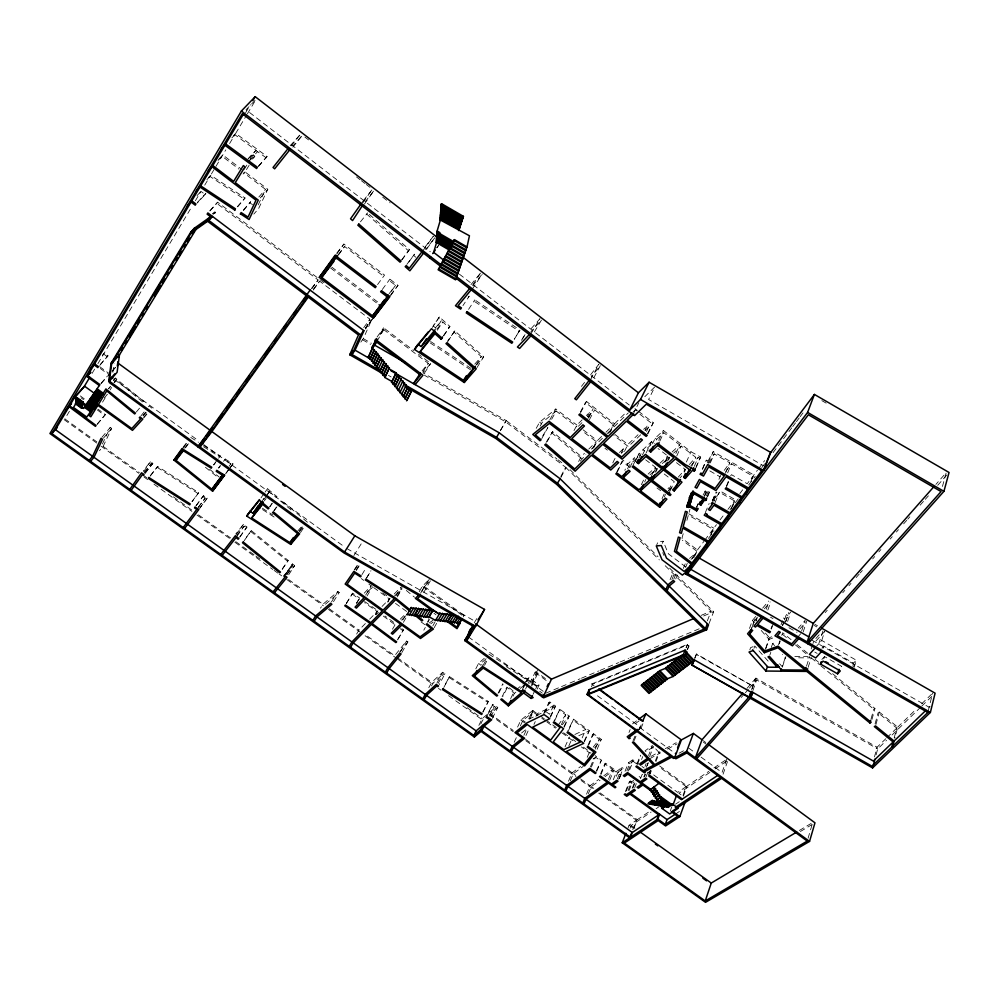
<?xml version="1.0" encoding="UTF-8"?>
<svg xmlns="http://www.w3.org/2000/svg" width="999" height="999" viewBox="0 0 999 999"><rect width="100%" height="100%" fill="white"/><g stroke="black" fill="none" stroke-linecap="round" stroke-linejoin="round"><path stroke-width="0.75" stroke-dasharray="5 3.75" d="M112.875 372.34L114.036 363.611M928.158 711.176L932.579 693.219M894.217 737.799L896.765 728.071L878.121 712.774L879.345 712.087L897.701 727.16L894.804 738.273M876.123 754.782L877.684 748.938L886.525 740.359M874.475 756.905L877.085 747.227L885.826 738.711M875.087 723.825L878.121 712.774M875.936 724.525L879.345 712.087M942.457 486.438L946.203 472.702L935.901 484.39M683.204 533.741L681.955 538.224L697.439 549.974L695.279 555.182M686.912 520.354L688.361 515.134L712.999 529.27L710.851 534.49M689.135 512.3L689.959 509.353M871.078 718.855L873.763 709.19L874.974 708.503L830.619 672.09M871.927 719.555L874.974 708.503M808.091 838.223L812.699 822.502M854.157 667.332L856.268 660.202L821.74 640.434L816.583 646.153M852.834 665.409L853.521 663.124L856.268 660.202M823.813 658.841L824.525 656.568L841.695 666.395L839.897 668.319M823.064 648.363L823.788 646.103L853.521 663.124M821.74 640.434L824.625 631.393L815.384 641.708L813.823 640.809L812.949 643.518M818.705 644.055L823.051 630.494M806.543 666.033L809.602 656.555M808.141 667.344L811.2 657.866L795.916 657.792M811.188 648.938L812.499 644.879M803.184 631.955L806.318 622.514M801.598 631.056L805.194 620.254L798.263 628.196M782.304 667.195L785.938 656.443M778.496 644.805L779.882 640.784M781.73 635.414L782.654 632.729L792.244 640.609M779.332 643.768L780.256 641.083M787.599 621.428L790.359 613.374M782.592 625.312L783.978 621.278M784.44 619.942L786.3 614.572L788.261 612.275M782.629 625.586L784.015 621.565M785.551 621.865L788.785 612.474M785.551 622.19L787.861 615.471L790.821 612.025M771.265 647.477L772.664 643.468L774.063 642.944L773.139 645.629M769.879 655.007L770.816 652.322M781.056 624.687L782.454 620.666M752.896 690.584L756.63 679.907L877.684 748.938M771.39 629.07L773.738 622.377M726.685 759.277L722.04 772.502L701.048 757.105M765.659 648.351L769.405 637.662L773.376 636.176M751.598 689.66L755.132 679.058M765.783 648.738L769.068 639.372L774.462 637.374M752.185 688.811L755.931 678.134L877.085 747.227M723.076 774.188L727.472 761.613M771.003 628.721L771.952 626.048M766.233 609.203L769.105 601.198M753.983 648.289L754.782 646.053L769.542 662.724M767.819 610.102L770.679 602.097M749.812 649.825L750.611 647.602L754.782 646.053M755.868 620.816L756.83 618.156M756.043 621.103L757.005 618.443M749.5 628.433L752.409 620.454L755.931 616.221L751.585 628.196M751.585 628.683L754.482 620.704L757.492 617.12M683.016 795.316L686.213 786.625L658.728 766.608M683.416 796.153L687.137 786.001L708.828 771.34M670.267 810.976L671.877 806.643M632.767 829.732L636.438 820.266L598.726 793.144M633.99 828.233L637.3 819.679L649.825 811.213M655.881 761.7L659.815 751.623M630.094 828.221L631.143 825.524L651.111 812.05M707.342 620.841L711.138 611.126L663.736 564.26M648.538 774.675L650.224 770.366M628.034 827.934L629.083 825.236L636.438 820.266M649.238 774.475L650.923 770.154M694.78 657.817L696.553 653.995L752.846 686.088L696.141 654.32M694.73 658.666L696.553 653.995M650.149 773.838L651.273 770.953M655.394 760.826L658.766 752.185L653.533 746.553L646.253 751.785L644.992 750.873L652.509 745.441L648.538 755.506M709.04 623.563L713.661 611.725L674.612 573.101L671.865 579.595M647.19 765.596L648.314 762.724M643.793 776.985L644.917 774.113M644.467 776.91L645.591 774.038M646.153 776.635L647.839 772.327M645.017 766.408L646.153 763.548M640.471 778.683L642.17 774.387L643.406 775.286M649.562 756.618L653.533 746.553M646.291 767.332L647.989 763.036M632.18 788.348L635.014 781.218M687.062 649.662L688.96 645.953L687.412 644.318L591.608 684.003L590.359 686.837M687.574 649.437L688.96 645.953M633.066 787.736L635.327 782.017M634.627 787.949L636.326 783.666M637.362 764.547L640.784 755.943M750.848 481.418L752.934 476.173L731.43 463.786L725.024 472.539M628.084 790.484L631.493 781.93L633.678 780.381M752.259 478.921L753.82 475L757.417 470.204M629.02 790.571L631.855 783.441L633.965 781.955M641.57 759.477L642.719 756.605M686.026 647.802L687.412 644.318M686.276 647.677L687.337 644.992L688.448 646.166M625.399 791.62L629.382 781.643L630.257 781.031L631.493 781.93M626.273 791.008L630.257 781.031M637.025 763.76L640.459 755.169M628.121 771.153L632.729 759.727L640.759 765.571M629.645 769.854L633.091 761.275L636.8 763.985M625.012 771.353L628.471 762.799L632.729 759.727M731.206 508.691L734.377 500.849L719.38 492.22L713.885 501.361M732.604 506.243L735.239 499.7L718.855 490.272M626.848 770.841L629.732 763.711L633.091 761.275M617.345 778.87L621.977 767.494L623.226 768.393L618.606 779.782M633.029 740.908L635.352 735.189M618.481 779.282L621.078 774.387L617.994 772.165L615.097 779.257M634.24 740.509L635.988 736.213M638.236 731.093L640.259 727.072L595.816 694.58M619.355 778.658L621.078 774.387M639.285 729.482L642.594 721.328M641.008 728.433L643.331 722.689M613.274 779.782L616.758 771.265L621.977 767.494M609.677 780.269L613.748 770.341L620.217 775.012M711.151 534.702L713.823 528.184L716.483 524.65M608.428 779.37L612.512 769.442L604.795 763.86L600.661 773.763M628.983 732.467L630.157 729.607M726.335 486.263L728.483 481.056M726.673 486.388L728.82 481.181M715.047 502.622L719.38 492.22M727.647 472.877L731.43 463.786M692.107 558.803L696.628 551.048L682.367 540.234M693.918 557.567L696.628 551.048M712.237 500.424L716.957 492.32M712.399 501.098L716.208 492.007M712.699 501.248L716.508 492.145M685.639 567.295L687.262 563.399M713.935 500.374L717.195 492.569M725.424 473.214L729.757 462.824L714.21 453.871L709.065 463.136L705.656 461.376L706.455 460.164L708.029 461.026L706.917 463.598M600.936 774.55L605.656 763.224L616.758 771.265M586.538 794.168L590.084 785.726L598.801 779.395M596.403 770.691L601.41 760.164L595.167 755.644M718.93 479.32L720.566 475.424M596.665 771.478L601.41 760.164M705.331 512.599L709.14 503.508M588.361 793.643L591.308 786.6L600.037 780.281M683.291 568.443L685.351 563.498M707.617 496.715L710.351 490.222M673.763 579.145L676.498 572.652M675.724 578.921L677.359 575.024M590.384 766.932L593.968 758.466M670.092 579.67L673.388 571.89L667.894 566.458M591.383 767.07L595.566 757.18L600.561 760.788M706.33 495.991L709.078 489.51M707.317 496.565L710.064 490.084M703.034 495.129L706.992 488.086M595.179 749.163L599.4 739.26L592.707 734.402L587.849 745.704M704.12 496.341L707.429 488.561M597.115 749.287L601.323 739.372L593.581 733.741L592.707 734.402M704.682 496.078L708.641 489.023M587.237 757.292L589.647 751.648L583.329 747.077M696.403 507.48L698.064 503.583M696.902 506.793L698.001 504.195M588.711 745.042L593.581 733.741M710.326 462.912L714.21 453.871M570.354 780.706L573.376 773.701L583.241 766.358M708.241 463.236L713.249 451.61L753.82 475M584.128 741.158L589.273 730.619L573.551 719.205L567.694 731.106M702.297 469.118L705.656 461.376M702.534 469.193L706.455 460.164M584.378 741.907L589.273 730.619M568.506 781.218L572.14 772.814L580.631 766.495M582.155 737.874L585.839 729.42L572.689 719.879M696.178 467.332L700.699 457.03L690.971 451.748L663.373 430.482L655.169 438.224L652.497 443.856M694.28 466.358L698.239 457.355L699.912 458.254L695.953 467.27M662.262 543.394L663.199 541.246L658.166 541.583L656.743 544.805M691.783 466.308L695.754 457.305L681.243 446.116L673.613 453.134M568.856 745.866L571.952 738.848L575.749 741.595M365.509 329.046L369.88 319.156L319.655 281.156L313.149 289.485M360.839 342.095L363.324 338.636L372.015 319.031M565.059 746.815L569.405 737M591.483 686.8L592.632 684.203L687.337 644.992M686.4 462.025L690.971 451.748M568.543 730.444L573.551 719.205M684.003 471.903L685.139 469.343L675.374 461.838M684.39 472.102L685.539 469.53M668.756 490.422L671.066 485.289L668.006 488.761M563.96 726.548L569.218 716.058L559.89 709.278L553.946 721.153M564.185 727.284L569.218 716.058M670.229 490.659L674.263 481.68L663.149 473.176M662.05 498.651L664.36 493.518M561.363 724.662L565.784 714.859L559.04 709.964M664.323 496.978L665.471 494.405M376.998 341.271L384.44 328.434L377.897 337.699M675.861 453.484L679.745 444.967L663.786 432.679L656.668 439.373L654.67 443.606M554.795 720.479L559.89 709.278M676.723 456.068L681.243 446.116M664.834 462.387L667.769 455.994L658.016 448.514M543.631 713.686L548.801 702.522L553.396 705.868L549.55 714.248L545.379 711.213M665.921 461.388L668.269 456.281M550.212 716.595L555.544 706.131L549.862 702.01L548.801 702.522M667.494 460.976L669.255 457.142L661.4 464.373M550.412 717.307L555.544 706.131M668.593 459.977L669.755 457.417M655.194 472.277L656.967 468.456L649.6 475.224M656.268 471.291L657.442 468.743M544.705 713.174L549.862 702.01M533.966 724.375L535.264 721.59M651.348 476.248L655.494 467.32L645.654 459.79M653.596 472.714L655.968 467.607M237.7 206.843L245.055 197.977L210.639 175.237L208.654 177.36M525.961 735.526L529.195 728.596M644.655 481.955L645.854 479.408M535.914 716.483L537.212 713.711L553.396 705.868M528.783 718.768L532.704 710.451L537.212 713.711M533.091 710.726L529.183 719.043L554.695 706.817M659.802 441.146L663.786 432.679M529.895 718.98L533.154 712.037L540.571 717.407M523.876 735.264L527.122 728.346M641.395 484.652L644.38 478.284M243.381 210.602L250.712 201.711L242.083 211.451M514.185 742.22L516.783 736.7M658.716 440.359L663.373 430.482M102.398 444.018L110.252 427.46L111.676 428.384L103.122 446.391L99.463 450.749M517.594 727.047L520.879 720.129L532.704 710.451M537.112 689.235L539.085 685.052L528.971 677.697L525.973 681.705M520.329 725.911L522.939 720.379L533.154 712.037M258.204 204.832L265.534 189.398L243.781 172.802M646.141 452.947L651.51 441.67L653.821 443.456M533.091 694.268L535.064 690.097M535.726 688.711L537.05 685.926L539.085 685.052M249.088 165.347L245.03 171.903L267.807 189.273L258.566 208.654L253.821 214.086M537.512 670.292L531.518 682.804L529.895 684.178M531.893 683.728L537.212 672.602L548.151 680.569M531.718 686.088L538.811 671.241M642.407 455.132L644.43 450.899L651.922 443.843M647.889 433.966L653.296 422.714L638.586 411.388M525.624 688.848L527.622 684.69M528.284 683.304L529.62 680.531L537.05 685.926M633.141 464.985L639.335 453.159L633.865 464.56M529.732 683.478L535.064 672.364L536.7 670.978M638.898 458.204L642.931 449.762L651.51 441.67M646.49 431.493L648.526 427.272L647.015 426.123L643.643 429.345M522.639 688.636L525.312 683.091M523.351 688.036L528.034 678.333M629.832 467.657L634.702 457.53L627.872 463.961L624.812 470.292M526.96 681.855L528.971 677.697M647.477 433.591L653.296 422.714M644.979 430.332L647.015 426.123M627.522 468.893L629.345 465.084L636.188 458.653M510.651 698.613L514.01 691.708L507.804 686.5L503.071 696.141M513.036 696.166L514.373 693.406L519.068 689.447M616.445 472.614L622.002 461.251L630.456 467.707M617.482 471.64L623.039 460.277L627.872 463.961M624.475 451.423L627.909 444.418L638.024 434.727M490.896 716.857L495.629 707.267L492.17 705.057L486.75 716.021M621.241 453.022L623.314 448.813L624.8 449.95L621.453 453.159M502.122 696.728L506.868 687.087L514.373 693.406M492.357 718.418L497.752 707.442L492.844 704.307L492.17 705.057M498.064 693.331L502.822 683.703M487.425 715.272L492.844 704.307M499.001 692.744L503.084 684.49M612.799 462.874L615.908 456.568M489.56 716.008L494.293 706.405M145.305 473.139L152.835 463.336L150.399 461.788L143.332 470.629M633.041 414.41L638.823 402.759M478.846 725.424L482.23 718.593L495.629 707.267M480.781 724.038L482.704 720.154L487.162 716.395M482.879 711.75L488.324 701.423L449.525 676.648L443.868 686.887M482.867 712.374L488.324 701.423M150.15 476.223L157.642 466.421L198.689 492.682L192.27 501.473M203.596 445.492L220.292 455.944L219.805 456.93L203.134 446.491M608.666 433.554L610.077 430.769L628.321 412.874M609.927 431.793L613.448 424.837L585.476 402.485L586.55 401.461L614.497 423.813L610.264 432.155M230.457 467.295L232.992 463.898L225.237 459.041L224.738 460.027L230.869 463.861L229.171 466.133M483.304 665.097L486.113 659.615M484.577 665.334L486.675 661.226M592.757 448.613L596.316 441.67L582.941 431.468M593.781 447.614L597.34 440.671L601.635 436.451M475.799 668.818L478.608 663.361L484.328 658.229M578.621 461.513L581.193 456.531L584.44 453.346M580.294 461.201L585.913 454.47M560.814 476.461L565.634 467.257L505.457 421.728L424.525 375.312M560.864 477.597L566.083 467.632M587.887 418.544L593.206 408.653M588.798 417.707L590.983 413.574L589.472 412.412L586.338 415.584M589.41 419.705L594.68 409.84M443.806 687.474L449.525 676.648M587.287 416.558L589.472 412.412M436.913 683.091L442.669 672.277L444.967 673.751L439.223 684.565M438.224 683.291L443.256 673.838L444.33 674.512L444.967 673.751M573.988 430.606L576.923 425.087L582.155 419.805M431.531 685.913L432.967 683.229L443.256 673.838M580.344 412.112L585.476 402.485M580.681 412.475L586.55 401.461M593.831 377.734L600.449 365.397L591.296 377.01M428.808 687.699L431.705 682.317L442.669 672.277M590.409 379.982L598.901 364.198L589.722 375.874M463.236 616.883L464.235 615.159M196.229 505.669L203.459 495.741L207.243 498.164L199.7 508.316M546.116 442.407L552.609 431.643L581.193 456.531M547.227 441.508L552.609 431.643M541.783 438.598L547.877 427.51L542.032 437.025M434.203 627.684L437.187 622.277M549.775 419.917L555.806 408.978L576.923 425.087M551.66 419.268L556.181 411.064L576.86 426.823M432.804 625.961L435.04 621.915M708.029 461.026L713.249 451.61M540.097 426.186L542.145 422.502L556.181 411.064M427.647 621.74L429.145 619.043M427.784 622.427L429.283 619.73M423.813 630.157L425.312 627.459M536.226 428.321L539.647 422.19L555.806 408.978M401.86 652.597L407.879 641.895L406.531 641.021L394.655 655.719L365.172 634.54M400.499 651.723L406.531 641.021M397.377 639.897L403.471 629.845L401.248 628.184M398.151 639.198L403.471 629.845M403.396 622.34L406.456 616.995M420.591 593.231L424.425 586.513L430.769 580.144L423.863 592.257M429.283 579.308L420.379 593.406M402.834 620.054L405.906 614.71M419.23 591.695L422.315 586.326L428.284 580.307M392.457 629.22L395.666 623.751L385.027 616.033M258.541 166.396L267.058 156.506L235.677 133.404L233.666 135.514M500.224 430.719L505.457 421.728M500.611 430.357L506.256 420.629L422.889 372.802L430.731 363.461L418.556 354.245M397.44 595.616L402.122 587.612M397.315 596.915L401.985 588.911M395.966 595.941L401.436 586.613M387.812 601.61L389.385 598.95L372.577 586.775L365.572 594.13M387.774 602.185L390.122 598.189M375.587 614.123L377.147 611.475L364.585 602.722M375.524 614.697L377.884 610.726M245.617 112.7L250.412 104.683M356.618 634.04L358.966 630.094L365.384 623.526M69.431 411.263L64.86 418.918L96.828 441.87M92.058 373.451L95.105 368.369M97.914 363.661L192.195 206.069M195.392 200.724L200.986 191.371L205.132 194.505L197.215 203.047M204.708 185.152L209.94 176.411L244.443 199.288M211.401 173.976L215.197 167.632M215.959 166.358L225.811 149.875M229.595 143.556L234.89 134.715L256.019 150.262L248.027 159.041M235.677 133.404L246.653 115.06M247.427 113.749L255.269 100.637M534.378 331.93L541.57 319.905L530.756 332.018M530.781 334.078L539.997 318.693L529.145 330.881M99.738 365.422L107.992 355.819L104.246 353.084L102.323 355.244M205.132 194.505L205.869 193.294L196.965 202.897M366.983 596.028L372.577 586.775M521.453 340.334L525.536 333.766L521.503 340.447M365.659 595.067L371.241 585.814L368.743 584.003M356.443 603.296L359.802 597.864L356.606 603.121M366.121 578.621L370.966 570.704M366.745 577.747L370.779 571.141M519.13 331.281L514.26 339.273L519.98 330.057L519.13 331.281L473.976 301.136L474.8 299.887L518.693 329.195M210.065 210.926L217.645 202.21L325.087 283.516M361.938 574.687L366.183 567.644M346.391 603.171L352.709 593.194L359.64 598.026M346.253 603.708L352.709 593.194M113.736 380.706L115.36 378.072L144.593 402.16L143.856 402.972L116.196 380.07L114.311 382.242M244.218 169.355L247.465 164.098M248.276 162.787L253.147 154.907L254.782 156.156L252.347 160.09M102.547 402.135L107.255 394.518L104.433 397.777M110.115 389.897L111.638 387.45M114.673 382.53L116.196 380.07M266.296 157.83L255.856 150.512M356.318 570.516L360.402 563.936M333.504 601.648L339.198 592.494L337.949 591.495L322.964 604.245L320.517 608.154M354.695 570.042L358.778 563.461M476.998 367.57L483.703 356.818L454.82 330.844L447.54 341.246M331.431 601.96L337.949 591.495M474.2 622.802L477.222 617.969M476.111 364.985L481.331 356.618L453.733 331.818M353.871 555.544L362.674 541.495M699.912 458.254L700.699 457.03M468.381 297.402L469.193 296.141L462.937 305.619M468.568 309.378L474.8 299.887M447.852 341.458L454.82 330.844M288.699 574.712L294.655 565.671L292.495 563.936L284.89 574.937M422.889 371.64L428.334 363.386L382.754 328.896L383.604 327.809L413.673 350.562M424.525 372.914L430.731 363.461M285.677 574.25L292.495 563.936M443.406 335.676L449.937 326.461L439.385 316.958L433.204 325.886L436.113 328.496L441.346 320.691L438.461 318.082M443.718 335.876L449.937 326.461M286.75 574.462L292.719 565.434L291.708 564.622M472.315 289.073L482.255 274.076M282.28 568.881L288.212 560.464L251.273 530.594L244.268 540.209M282.205 569.48L288.212 560.464M472.889 284.565L480.669 272.852M437.3 330.207L442.794 321.99L448.863 327.435M299.363 531.006L302.834 525.836M300.499 532.554L303.958 527.372M432.28 327.51L439.385 316.958M143.581 471.728L150.399 461.788M97.303 424.175L105.332 414.61L98.139 409.24M144.843 472.864L151.236 463.561L152.36 464.285M354.245 569.692L358.616 563.336M356.131 569.88L359.503 564.984M273.439 511.338L276.111 507.492M274.263 510.601L276.935 506.755M269.73 506.618L272.153 503.171M269.755 507.03L272.178 503.583M183.591 447.627L187.175 442.532M244.143 540.771L251.273 530.594M185.514 447.864L188.986 442.957M239.897 536.688L246.928 527.072L243.481 524.288L235.752 533.99M239.76 537.237L246.928 527.072M361.838 202.809L363.586 200.349M362.874 202.747L372.44 189.236L360.277 204.508M377.048 337.063L383.604 327.809M383.241 329.258L378.683 335.689L379.308 336.151M236.938 536.288L244.118 526.136L246.166 527.797M266.333 496.116L264.011 499.388L261.388 497.202M267.108 495.017L269.418 491.745L266.82 489.56L267.507 488.698L277.01 496.678L276.174 497.415L270.717 492.832M364.448 204.058L374.063 190.497L365.234 201.623M436.913 247.777L438.549 245.479M260.989 497.877L264.248 493.281M265.06 492.132L267.507 488.698M236.288 534.44L243.481 524.288M436.775 247.852L438.411 245.554M311.775 288.836L318.107 279.982L216.908 203.421M336.863 253.871L343.881 244.068L384.54 275.1L376.935 285.414M313.324 290.01L319.655 281.156M338.436 255.082L344.605 246.466L383.666 276.261L384.54 275.1M426.723 249.001L434.952 237.537L425.611 249.638M390.547 295.729L398.002 285.377L389.872 279.171L388.986 280.332L395.554 285.339L389.747 293.381M422.789 250.949L433.341 236.288L424.063 248.351M363.736 327.672L369.88 319.156M365.372 328.246L371.191 320.179M406.855 264.398L414.548 254.146L407.08 264.448M401.698 259.877L409.428 249.638L367.632 212.874L366.608 213.998L408.379 250.724M401.91 259.927L409.428 249.638M382.292 289.498L389.872 279.171M724.238 470.379L729.757 462.824M730.644 475.849L731.505 474.675L747.24 483.741L752.934 476.173M226.236 472.964L229.62 468.431M198.489 507.117L205.207 498.101L202.959 496.665M558.054 725.237L565.784 714.859M195.879 505.881L203.459 495.741M198.202 507.455L205.207 498.101M229.108 466.208L230.869 463.861M562.35 724.799L568.369 716.733M218.444 468.081L220.142 465.821M223.539 461.301L225.237 459.041M218.793 467.932L220.492 465.671M199.775 508.129L207.243 498.164M225.599 473.726L229.295 468.806M230.22 467.582L232.992 463.898M191.92 501.685L198.689 492.682M697.439 549.974L703.845 541.446M704.757 540.234L712.999 529.27M720.017 519.942L724.45 514.06M727.971 509.365L734.377 500.849M739.872 493.531L742.657 489.835M758.316 469.006L764.622 460.626M708.428 538.411L714.035 530.956M729.957 509.827L738.386 498.651M748.688 484.977L755.244 476.286M761.8 467.582L764.61 463.861M773.039 452.672L788.024 432.792M788.96 431.556L791.77 427.822M792.707 426.585L795.516 422.852M796.453 421.615L799.262 417.882M800.199 416.645L803.009 412.912M213.474 464.972L217.732 459.328M218.594 458.204L220.292 455.944M213.823 464.835L215.534 462.574M389.123 293.681L395.554 285.339M390.684 294.855L398.002 285.377M311.588 288.311L318.107 279.982M338.449 254.32L344.605 246.466M182.867 447.49L187.25 441.908M360.464 221.828L367.632 212.874M336.825 253.047L343.881 244.068M184.578 448.201L188.087 443.731M581.443 386.376L586.038 380.544M593.194 747.14L599.4 739.26M594.705 747.764L601.323 739.372M150.612 475.287L157.642 466.421M291.233 145.904L300.786 133.891L288.536 147.602M292.857 147.228L302.46 135.177L292.894 145.904M144.892 473.301L152.835 463.336M262.05 500.986L263.898 498.676M267.582 494.055L269.418 491.745M144.168 472.402L151.236 463.561M236.85 535.252L244.118 526.136M264.335 500.824L266.159 498.538M399.612 652.097L407.879 641.895M435.414 327.909L441.346 320.691M471.016 284.603L479.707 274.026M436.925 329.121L442.794 321.99M472.639 285.764L481.293 275.249M143.381 415.572L146.116 412.275M143.656 418.082L147.303 413.673M140.959 415.846L144.78 411.163M762.699 608.116L768.593 601.036M764.422 608.816L770.192 601.91M136.339 412.025L140.185 407.367M422.127 370.791L428.334 363.386M103.409 438.199L111.676 428.384M101.96 437.262L110.252 427.46M297.739 531.043L302.547 525.374M299.463 531.605L303.446 526.91M96.965 424.388L105.332 414.61M283.591 575.961L292.719 565.434M108.304 388.886L110.19 386.713M113.961 382.367L116.783 379.108M108.654 388.748L110.539 386.576M286.85 574.662L294.655 565.671M113.474 380.244L115.36 378.072M474.775 364.136L481.331 356.618M476.698 364.835L483.703 356.818M746.952 688.386L755.931 678.134M799.912 628.983L806.767 621.153M100.887 383.504L107.53 375.924M101.261 383.379L106.955 376.885M112.013 371.178L115.809 366.845M112.375 371.066L116.171 366.733M741.258 697.452L744.33 693.943M745.354 692.769L748.426 689.26M749.45 688.099L756.63 679.907M258.853 196.978L265.534 189.398M260.177 197.939L267.807 189.273M678.333 477.06L685.139 469.343M689.372 464.535L695.754 457.305M798.713 636.013L800.699 633.753M668.543 490.946L672.627 486.326M679.894 478.096L681.842 475.899M690.958 465.584L698.239 457.355M825.174 612.612L827.234 610.264M842.719 592.757L844.792 590.421M848.913 585.751L850.986 583.416M856.143 577.572L859.24 574.063M860.276 572.902L862.337 570.566M872.664 558.891L874.724 556.555M878.858 551.885L880.918 549.55M890.209 539.035L892.269 536.7M896.403 532.03L898.463 529.695M903.633 523.851L906.73 520.354M907.754 519.18L909.827 516.845M920.141 505.169L924.275 500.499M925.311 499.325L928.408 495.829M937.699 485.314L946.99 474.812M100.325 364.448L107.992 355.819M237.35 206.618L245.055 197.977M815.871 638.523L821.003 632.779M213.174 213.886L214.91 211.975L215.572 212.475L213.848 214.385M258.341 166.146L267.058 156.506M821.89 648.189L823.788 646.103M243.082 174.051L245.03 171.903M209.815 210.789L217.645 202.21M148.426 406.768L149.176 405.944L151.86 408.179M251.848 159.365L254.782 156.156M142.869 415.409L145.829 412.175M821.865 659.49L824.525 656.568M248.177 158.791L256.019 150.262M250.212 158.104L253.147 154.907M249.675 160.302L257.667 151.486M143.631 417.145L146.716 413.773M197.015 195.642L200.986 191.371M206.955 179.608L209.94 176.411M218.793 159.166L222.789 154.932L242.195 169.743M218.032 160.452L222.028 156.206L238.948 169.118M852.159 667.694L854.919 664.772M231.893 137.874L234.89 134.715M364.248 593.181L371.241 585.814M255.057 100.375L246.029 109.79L430.307 251.76M369.667 619.143L377.147 611.475M382.055 606.443L389.385 598.95M394.243 593.98L400.412 587.662M376.311 614.61L378.459 612.424M394.53 595.991L401.735 588.636M578.409 426.236L583.653 420.954M587.837 416.733L590.983 413.574M400.237 619.193L405.382 614.085M401.548 620.142L405.669 616.058M588.761 449.1L596.316 441.67M605.931 432.23L613.448 424.837M614.497 423.813L626.423 412.088M591.321 449.163L596.728 443.868M598.826 441.808L602.909 437.799M606.992 433.791L609.04 431.78M644.792 396.728L654.782 386.938L648.601 399.5L763.523 465.771M633.191 411.85L635.364 409.727L636.9 410.914M886.925 737.649L896.765 728.071M897.701 727.16L916.233 709.128M921.677 703.833L931.48 694.28M892.045 735.002L920.753 707.117M921.852 706.043L932.891 695.316M930.094 706.305L929.12 707.242L810.851 639.56M619.442 452.535L623.314 448.813M640.684 434.777L628.359 446.553L613.873 435.477M645.167 430.494L648.526 427.272M648.126 474.1L655.494 467.32M659.927 463.236L667.769 455.994M672.115 451.985L679.745 444.967M486.151 658.716L480.606 663.648L482.929 665.596M325.424 604.208L339.198 592.494M516.258 689.809L521.878 685.052M523.001 684.103L527.497 680.294L503.896 665.059M497.752 707.442L490.159 713.848L513.236 730.444M520.242 688.448L523.763 685.476M531.218 685.114L532.829 683.766M689.535 558.404L693.731 554.895M691.033 559.403L693.181 557.617M521.565 733.029L528.259 727.634M590.921 752.572L590.072 753.209L581.406 746.94M632.504 723.888L637.374 720.242M639.185 720.791L634.49 724.3L635.489 725.374L634.278 725.786M593.094 759.015L595.566 757.18M429.308 622.939L433.042 620.192M430.769 623.788L433.116 622.065M604.795 763.86L605.656 763.224M603.783 775.773L612.512 769.442M605.019 776.66L613.748 770.341M617.994 772.165L623.226 768.393M212.412 213.736L214.91 211.975M213.074 214.248L215.572 212.475M686.213 786.625L677.684 792.394L649.088 771.615M713.923 767.894L725.411 760.139M656.093 808.691L658.591 807.005M709.889 772.402L678.92 793.293L681.405 795.092M715.059 768.918L726.673 761.088M675.574 804.17L679.27 801.697M676.96 813.074L679.432 811.438M799.35 830.469L811.363 823.301M800.386 831.505L812.324 824.387M650.998 756.393L658.766 752.185M665.284 748.651L676.211 742.719M649.675 758.728L660.651 752.784M667.519 749.063L677.122 743.868M679.095 753.184L685.951 749.525M574.875 734.465L585.839 729.42M578.808 735.701L588.411 731.28M701.161 615.384L711.138 611.126M703.683 615.971L713.661 611.725M545.791 693.181L560.064 687.187M561.488 686.588L568.631 683.591M570.054 682.991L580.057 678.796M581.48 678.196L598.613 671.003M600.037 670.404L618.593 662.624M620.029 662.025L628.583 658.428M630.019 657.829L699.962 628.471M637.687 729.457L638.885 729.045M794.817 656.48L808.129 656.555M346.74 548.501L475.986 621.815M388.449 375.387L391.146 376.935M814.847 624.288L817.557 625.836M814.285 625.461L816.795 626.897M786.3 614.572L787.861 615.471M783.378 617.981L784.939 618.881M770.504 617.195L773.039 618.631M788.96 627.747L796.977 632.342M814.809 652.072L817.157 653.408M704.695 491.246L706.33 492.182M713.873 496.515L715.509 497.465M688.736 513.773L713.823 528.184M363.324 338.636L371.403 343.269M362.487 339.722L370.579 344.355M709.827 470.904L720.079 476.81M821.865 400.636L827.209 403.733M190.759 437.437L198.464 442.27M448.876 677.422L487.649 702.172M157.168 467.357L198.189 493.606M488.911 654.133L527.31 678.933M262.4 508.216L272.877 514.985M262.562 509.59L274.101 517.045M250.087 203.022L252.51 204.633M430.631 341.508L471.029 368.444M430.182 342.894L470.392 369.692M364.598 601.485L376.673 609.889M352.023 593.98L359.565 599.225M525.624 739.36L572.14 772.814M573.376 773.701L575.761 775.424M580.531 778.858L590.084 785.726M591.308 786.6L593.793 788.386M600.012 792.856L637.3 819.679M489.385 714.51L513.261 731.68M525.836 740.721L576.111 776.872M581.131 780.494L593.706 789.535M103.122 446.391L139.385 472.427M143.244 475.199L147.003 477.897M173.364 496.815L192.183 510.339M198.501 514.872L230.644 537.962M235.727 541.608L254.62 555.169M255.881 556.068L259.665 558.791M288.586 579.557L322.964 604.245M329.233 608.741L358.966 630.094M397.165 657.517L432.967 683.229M467.07 707.717L482.23 718.593M631.143 825.524L634.902 828.221M64.211 419.717L99.613 445.129M100.874 446.041L138.811 473.264M143.868 476.898L147.652 479.62M153.983 484.165L191.908 511.388M196.965 515.022L229.845 538.623M234.902 542.245L272.827 569.48M274.088 570.392L277.884 573.114M279.146 574.013L281.681 575.836M286.738 579.47L323.401 605.781M328.459 609.415L360.065 632.105M365.122 635.739L396.728 658.428M398.002 659.34L433.404 684.752M438.461 688.386L440.984 690.197M448.576 695.641L482.704 720.154M629.083 825.236L632.842 827.921M522.939 720.379L525.462 722.202M520.879 720.129L524.65 722.851M639.148 776.523L640.396 777.422M382.742 592.844L387.662 596.403M361.251 578.571L363.748 580.382M395.479 603.371L407.43 612.037M421.079 621.915L424.775 624.6M540.871 716.358L544.443 718.943M545.629 719.804L556.343 727.547M563.573 732.779L568.231 736.151M541.808 718.306L545.529 720.991M546.765 721.877L555.419 728.146M561.613 732.617L573.975 741.57M629.382 781.643L631.855 783.441M99.638 366.645L109.428 373.763M100.287 368.494L107.63 373.826M113.961 379.32L198.651 440.871M203.646 444.505L344.23 546.678M468.369 636.9L544.443 692.207M539.797 691.345L542.257 693.131M641.907 766.408L644.205 768.069M647.964 772.077L650.474 773.9M628.471 762.799L629.732 763.711M424.425 586.513L464.41 615.659L463.611 616.42L422.315 586.326M103.659 354.058L107.405 356.793M535.064 672.364L548.326 682.03M659.64 765.971L687.137 786.001M591.608 684.003L594.105 685.826M639.71 727.484L674.125 752.647M703.396 742.157L705.843 743.955M688.686 748.051L694.867 752.584M703.321 740.721L705.831 742.557M383.304 616.046L395.429 625.112M400.274 628.733L402.697 630.556M80.32 395.916L86.189 400.299M81.081 397.814L83.566 399.675M97.265 409.902L104.733 415.484M685.926 567.057L668.368 553.796L663.199 541.246M506.256 420.629L556.855 458.916M558.091 459.852L561.8 462.662M331.73 267.095L379.632 303.471M330.594 268.019L379.058 304.807M583.141 429.845L597.34 440.671M604.994 448.289L607.392 450.112M657.017 487.962L660.651 490.721M642.931 449.762L644.43 450.899M614.835 434.403L627.909 444.418M638.286 454.158L640.734 456.031M655.169 438.224L656.668 439.373M634.914 408.554L637.362 410.452M459.39 274.163L629.258 405.02M639.959 414.323L652.21 423.763M304.907 137.075L308.591 139.922M356.468 176.91L360.152 179.758M361.388 180.707L365.072 183.541M366.296 184.49L369.98 187.337M382.704 197.178L390.122 202.897M209.615 469.293L219.131 476.985M205.432 467.295L217.395 476.973M250.512 531.306L287.425 561.151M797.04 644.542L807.829 653.396M815.022 659.303L818.631 662.25M782.554 634.377L787.262 638.236M795.491 644.979L808.428 655.594M811.2 657.866L819.617 664.772M820.816 665.771L873.763 709.19M406.306 590.471L414.548 597.24M433.928 613.149L435.976 614.835M478.608 663.361L480.919 665.297M307.43 522.202L281.393 500.349L280.569 501.086L292.407 511.026M539.647 422.19L541.683 423.963M551.498 432.542L581.58 458.703M413.499 255.232L415.821 257.267M570.029 469.655L657.991 556.668M565.634 467.257L659.328 559.902M779.62 663.761L782.205 666.683L785.226 657.729L782.329 654.432M752.409 620.454L754.37 622.677M761.226 630.469L769.068 639.372M772.664 643.468L774.6 645.654M765.434 633.129L769.405 637.662M662.749 552.672L663.898 555.444M372.29 319.243L365.646 328.446L372.29 319.243"/><path stroke-width="1.5" d="M204.058 438.848L198.539 445.954L108.754 380.744L111.064 363.286L190.697 232.23L194.355 228.222L210.577 216.758L206.93 220.767L190.697 232.23M112.712 378.421L112.288 376.698M117.295 366.071L117.882 361.7M118.481 357.342L118.881 354.433M109.353 381.193L117.095 372.315L119.493 354.807L196.878 227.947M467.033 246.915L454.445 239.635L438.124 269.78L455.581 279.845L467.033 246.915L469.443 235.776L440.097 219.867L440.721 217.745L440.172 218.494L458.941 229.345L459.478 228.584M750.224 698.226L872.577 767.919L930.381 712.437L935.101 693.169L821.603 628.159M891.77 747.152L893.131 741.97L874.325 726.598L875.549 725.911L894.08 741.058L892.719 746.241M872.577 767.919L874.937 759.165M807.891 643.856L943.93 491.346L949.05 472.477L814.41 394.43L770.753 452.472L763.686 470.467L640.534 399.463L629.795 410.002L456.168 276.348M690.734 502.235L688.498 507.405L686.688 506.793L691.37 492.769M688.498 507.405L691.021 501.161M688.798 506.331L696.665 510.851L697.989 509.028L696.34 508.091L695.841 508.766L689.173 504.945L693.706 492.207M686.688 506.793L693.106 490.921M753.184 650.511L749.013 652.047L765.908 671.041L806.83 671.415L869.929 723.001L870.691 720.242M625.923 833.328L622.24 842.769L705.544 902.334L809.552 841.408L814.972 822.814L708.341 744.405M440.934 205.881L441.57 203.696L463.436 216.358L462.5 218.369L440.934 205.881L441.483 205.132L440.846 207.305L462.1 219.605L462.637 218.843L461.301 222.065L440.671 210.127L441.308 207.967L440.759 208.716L461.7 220.841L462.237 220.08M440.759 208.716L441.396 206.543L440.846 207.305M440.509 212.937L441.146 210.777L440.596 211.538L460.901 223.289L461.438 222.527L460.514 224.513L440.509 212.937L441.058 212.188L440.422 214.335L460.114 225.724L460.651 224.962M455.094 223.189L460.264 226.174L459.727 226.935L440.347 215.722L440.971 213.574L440.422 214.335M456.056 225.175L459.865 227.385L459.328 228.147L440.259 217.108L440.896 214.972L440.347 215.722M440.172 218.494L440.809 216.358L440.259 217.108M454.445 239.635L453.534 241.571L436.863 231.93L440.646 219.118L440.097 219.867M453.159 242.732L436.775 233.267L437.4 231.169L439.96 232.655M452.784 243.893L436.7 234.603L437.325 232.517L441.096 234.69M452.41 245.055L436.625 235.939L437.25 233.853L436.7 234.603M452.048 246.216L436.551 237.263L437.175 235.177L436.625 235.939M451.673 247.365L436.476 238.586L437.1 236.513L436.551 237.263M451.311 248.514L436.401 239.897L437.025 237.824L436.476 238.586M449.612 248.888L436.338 241.209L436.95 239.148L436.401 239.897M449.275 250.037L436.263 242.52L436.875 240.459L436.338 241.209M821.153 661.75L820.441 664.023L837.612 673.838L838.998 669.28M777.996 665.022L777.234 667.27L768.006 656.855L769.417 656.343L781.405 669.892L805.231 670.092L806.106 667.382M806.83 671.415L807.704 668.706M809.602 640.334L808.778 642.856L930.381 712.437M686.7 571.528L682.379 575.099L662.025 559.752L656.268 545.879L661.313 545.541L666.508 558.116L684.115 571.403L688.311 567.919L686.301 572.777L807.192 641.945L813.273 623.388L933.84 486.725M685.351 801.448L679.832 816.595L665.609 825.948L658.154 820.566L624.313 843.069L705.244 900.961L711.263 883.054L796.69 832.067M780.694 671.166L781.443 668.93M765.908 671.041L767.457 666.57M750.661 696.99L752.771 692.344L751.036 697.314L696.69 758.753M925.836 710.414L873.351 761.051L751.26 691.483L749.025 697.002L691.957 665.047L748.701 697.364M869.929 723.001L871.153 722.314L778.034 646.153L764.71 651.023L749.65 634.003L752.672 630.419L751.098 629.532L747.564 633.753L764.385 652.747L765.321 650.074M742.869 693.056L702.01 739.76L695.366 757.791L749.512 696.453L751.26 691.483M749.65 634.003L751.111 630.019M654.22 804.944L662.225 798.9L658.029 802.359L652.322 800.436L648.164 803.958L648.513 803.034L650.199 804.245L650.536 803.383L652.21 804.595L652.547 803.733L654.22 804.944L654.545 804.083L656.231 805.294L656.555 804.432L658.229 805.644L658.553 804.782L660.227 805.993L660.551 805.132L662.225 806.343L662.549 805.481L668.206 807.379L672.352 803.958L678.271 808.241L669.68 813.948L662.137 808.491L664.997 805.931M440.459 266.209L242.27 113.699L51.873 433.653L473.851 735.464L480.544 729.857L630.481 837.274L657.804 819.08L665.259 824.45L667.057 819.617L675.724 813.898M672.851 805.394L676.61 795.279M664.223 806.692L668.368 803.258L670.042 804.47L670.354 803.608L666.533 806.181M668.206 807.379L668.518 806.53M664.597 803.87L664.909 803.021L661.113 805.581L660.801 806.43L662.462 807.629M662.225 806.343L666.37 802.909L668.044 804.12M589.098 689.672L589.647 690.059L587.537 694.804L683.091 655.694L684.715 656.655L686.65 651.773L685.102 650.137L589.098 689.672L587 694.417L673.501 758.416L686.65 751.398L693.381 733.416L702.01 739.76M658.229 805.644L662.374 802.209L664.048 803.421L664.372 802.559L660.551 805.132M661.9 799.749L666.046 803.77M656.905 819.679L658.728 814.847L629.919 794.055L626.76 796.265L624.263 794.467L625.137 793.855L626.385 794.754L634.065 789.385L635.314 790.296L630.806 793.443L667.057 819.617M657.804 819.08L659.615 814.247L632.33 832.504L630.481 837.274M674.575 757.841L681.38 739.922L693.381 733.416M763.686 470.467L807.604 412.412L814.41 394.43M656.231 805.294L660.364 801.847L662.05 803.071M657.879 793.568L659.54 794.779L655.769 797.352L654.108 796.153L658.204 792.719L656.543 791.52L652.772 794.105L654.432 795.304L658.204 792.719M656.78 800.261L660.888 796.84L656.78 800.261L660.039 802.709M659.54 794.779L655.444 798.213L657.105 799.412M677.559 747.751L680.319 740.496M654.108 796.153L654.432 795.304M656.543 791.52L656.867 790.671L655.207 789.46L651.435 792.057L653.096 793.256L656.867 790.671M655.444 798.213L655.769 797.352M651.435 792.057L655.531 788.611L653.858 787.399L650.099 789.997L651.76 791.208M653.858 787.399L654.183 786.563M652.772 794.105L653.096 793.256M655.207 789.46L655.531 788.611M622.24 842.769L629.62 837.849L631.193 833.79M650.099 789.997L658.878 783.316M689.772 663.249L682.042 655.094L665.371 668.368L659.777 670.641L641.196 685.414L648.963 693.431L667.507 678.721L673.126 676.473L693.531 661.013L685.801 652.846L686.65 651.773M707.342 623.701L705.419 628.608L543.419 696.403L466.633 640.646L471.428 631.568M691.957 665.047L694.28 659.839L750.773 692.032M692.369 664.722L694.28 659.839M473.726 625.436L464.697 640.571L543.606 697.864L706.618 629.782L708.528 624.875L560.214 478.846L499.188 432.792L390.846 370.691M763.91 468.993L770.029 453.446M684.203 656.867L685.264 654.183M745.766 494.155L747.714 489.273L726.023 476.773L715.921 490.534L700.411 481.605L696.778 488.136L695.042 487.275L699.362 479.483L715.109 488.399L724.337 475.811L708.666 466.783L703.496 476.061L700.062 474.288L700.861 473.064L702.459 473.926L707.679 464.523L748.601 488.086L746.665 492.969M587 694.417L683.166 655.007L685.102 650.137M739.173 502.872L741.121 497.989L725.262 488.861L726.136 487.687L742.007 496.828L740.047 501.71M727.122 518.793L729.095 513.923L713.973 505.219L710.089 510.464L708.428 509.515L712.312 504.27L711.313 503.696L712.162 502.547L729.957 512.774L727.984 517.657M718.918 529.645L720.903 524.775L704.233 515.197L705.581 513.386L707.23 514.335L706.718 515.009L721.753 523.638L719.767 528.521M615.234 701.298L642.594 721.328L645.878 713.873L681.38 739.922M705.644 547.19L707.642 542.32L682.792 528.071L681.355 533.304L679.57 532.692L685.439 511.338L687.237 511.963L683.166 526.71L708.466 541.233L706.468 546.103M927.834 712.474L685.501 573.826L687.524 568.968L762.162 470.129M689.198 568.931L691.221 564.073L674.437 551.386L678.358 537.1L680.132 537.712L676.41 551.186L692.032 562.999L690.022 567.857M582.779 803.096L584.765 798.388L607.255 782.205L599.487 776.598L600.349 775.973L611.538 784.04L616.77 780.294L618.031 781.206L612.787 784.952L615.884 787.187L615.022 787.799L608.503 783.116L586.001 799.275L584.015 803.983M665.834 589.697L667.894 584.865L673.214 580.444L674.637 581.518L669.118 586.076L667.082 590.909M700.274 501.61L699.175 504.208L700.823 505.157L704.682 499.887L705.669 500.462L706.768 497.864M696.665 510.851L697.764 508.254M700.823 505.157L704.133 497.377M689.173 504.945L691.97 498.476M565.896 791.008L567.932 786.313L590.184 769.892L595.217 773.513L596.066 772.889L589.785 768.343L566.683 785.414L564.66 790.109M688.236 504.882L689.909 500.998M383.541 374.15L349.75 354.782L358.454 334.965L307.58 296.616L199.975 446.99L344.568 551.997L475.611 626.311L484.527 609.415L354.845 535.789L211.913 431.58L199.975 446.99M685.389 473.538L683.678 477.397L685.277 478.446L692.582 470.217L693.706 467.644M692.582 470.217L694.268 471.128L695.391 468.556M380.332 370.741L351.96 354.483L360.614 334.852L363.711 330.544M351.96 354.483L355.045 350.174L363.986 330.756L207.867 212.937L207.13 214.148L211.239 217.258L212.45 216.408L208.816 220.417L191.296 232.779L111.688 363.661L109.191 382.467L343.943 552.909L473.563 626.398L464.697 640.571M685.277 478.446L689.248 469.443M683.678 477.397L690.084 470.167L691.221 467.594M589.173 692.007L588.024 694.617L675.886 758.79L687.961 752.359M680.569 479.62L679.432 482.192L672.589 489.897L674.175 490.946L678.184 481.955M654.495 475.124L652.122 480.219L670.941 494.58L670.079 495.554L668.506 494.517L669.655 491.945M372.777 347.702L372.115 347.315L376.498 338.773M372.24 348.464L377.734 353.746L377.21 354.508L379.395 355.769L378.871 356.531L381.056 357.792L380.532 358.554L382.729 359.815L382.192 360.589L384.39 361.85L383.853 362.612L386.051 363.873L385.527 364.647L387.724 365.909L387.2 366.683L389.398 367.944L388.861 368.718L396.203 372.914L395.679 373.688L397.877 374.95L397.352 375.736L399.55 376.998L399.026 377.772L401.223 379.033L400.699 379.82L402.909 381.081L402.385 381.868L404.595 383.129L404.071 383.916L406.268 385.177L405.756 385.964L407.954 387.225L407.43 388.012L409.64 389.273L409.128 390.072L411.326 391.333L406.543 400.811L407.105 399.962L404.907 398.701L405.432 397.914L403.234 396.653L403.758 395.866L401.561 394.605L402.085 393.831L399.887 392.57L400.412 391.783L398.214 390.534L398.738 389.747L396.553 388.486L397.065 387.712L394.88 386.451L395.404 385.676L393.219 384.415L393.743 383.641L391.546 382.392L392.07 381.606L384.777 377.435L385.314 376.66L383.117 375.399L383.653 374.625L381.468 373.376L381.993 372.602L379.807 371.353L380.344 370.579L378.159 369.33L378.683 368.569L376.498 367.307L377.035 366.546L374.85 365.297L375.387 364.523L373.201 363.274L373.738 362.512L368.269 357.242L372.24 348.464L376.423 342.545L375.761 342.17L376.935 339.573M368.244 357.729L376.248 340.01M643.468 484.503L640.496 490.871L659.153 505.069L660.314 502.497M650.749 477.522L649.562 480.069L639.01 489.747L623.239 477.747L630.107 471.328L628.608 470.179L621.753 476.61L616.87 472.902L615.834 473.876L659.702 507.242L663.161 499.537M369.905 359.253L373.888 350.474M370.442 358.491L374.425 349.712M371.553 361.263L375.549 352.485M372.09 360.502L376.086 351.723M373.201 363.274L377.21 354.508M373.738 362.512L377.734 353.746M374.85 365.297L378.871 356.531M375.387 364.523L379.395 355.769M376.498 367.307L380.532 358.554M377.035 366.546L381.056 357.792M649.562 480.069L632.192 466.82L633.254 465.821L650.636 479.083L661.9 468.768L663.074 466.208M652.122 480.219L663.398 469.917L666.333 463.524M674.175 490.946L681.98 482.155L664.485 468.918L667.419 462.525M378.159 369.33L382.729 359.815M379.807 371.353L383.853 362.612M380.344 370.579L384.39 361.85M640.496 490.871L651.061 481.206L653.421 476.098M234.615 210.402L235.427 208.779L200.687 185.864L196.965 189.835M381.468 373.376L385.527 364.647M381.993 372.602L386.051 363.873M650.636 479.083L651.823 476.535M383.117 375.399L387.2 366.683M383.653 374.625L387.724 365.909M384.777 377.435L388.861 368.718M543.419 696.403L551.485 679.145L694.03 618.418M240.309 214.161L241.121 212.537L248.027 217.095L255.994 200.225L212.05 166.808L208.316 170.754M385.314 376.66L389.398 367.944M462.1 219.605L463.037 217.607L460.339 216.046M694.268 471.128L695.054 469.917L685.252 464.585L657.392 443.181L649.163 450.911L650.674 452.06L657.817 445.379L659.14 442.557M542.257 696.877L543.356 694.542M547.065 686.613L548.376 683.828M460.901 223.289L461.838 221.303L457.979 219.068M459.727 226.935L461.051 223.751L460.514 224.513M459.328 228.147L460.264 226.174M458.553 230.544L459.865 227.385M510.039 750.986L512.225 746.353L522.577 738.036L514.972 732.567L526.835 722.939L544.055 714.56L549.775 718.706L532.667 727.147L550.649 740.122L560.102 727.472L553.309 722.552L554.145 721.877L563.561 728.683L553.234 741.982L563.811 749.612L580.307 742.095L567.07 732.517L567.919 731.842L583.766 743.318L566.383 751.473L584.215 764.335L593.98 751.997L587.237 747.115L588.111 746.453L595.916 752.11L584.64 765.896L527.285 724.525L517.057 732.829L524.662 738.298L513.486 747.252L511.301 751.885M391.546 382.392L395.679 373.688M392.07 381.606L396.203 372.914M650.674 452.06L653.334 446.428M393.219 384.415L397.352 375.736M393.743 383.641L397.877 374.95M522.827 689.997L521.49 692.769L507.967 704.133L501.71 698.9L500.774 699.487L508.341 705.831L523.626 693.006L531.106 698.438L532.43 695.654M394.88 386.451L399.026 377.772M395.404 385.676L399.55 376.998M638.224 459.615L636.875 462.425L638.373 463.573L641.733 456.531M396.553 388.486L401.223 379.033M523.626 693.006L524.962 690.234M398.214 390.534L402.909 381.081M399.887 392.57L404.595 383.129M401.561 394.605L406.268 385.177M623.239 477.747L626.298 471.416M403.234 396.653L407.43 388.012M403.758 395.866L407.954 387.225M508.341 705.831L511.026 700.299M404.907 398.701L409.128 390.072M405.432 397.914L409.64 389.273M407.105 399.962L411.326 391.333M480.544 729.857L482.817 725.262L632.33 832.504M481.818 730.756L484.09 726.173L491.695 719.792L486.738 716.645L486.063 717.382L489.547 719.605L476.123 730.881L473.851 735.464M640.534 399.463L649.088 382.242L770.753 452.472M436.913 237.088L255.195 96.666L241.396 111.014L49.95 433.541L474.35 737.012L475.636 734.415M629.795 410.002L638.411 392.794L649.088 382.242M531.106 698.438L533.166 697.577L522.964 690.172L521.303 691.408L482.604 666.47L472.277 675.649L496.703 696.078L497.639 695.491L474.3 675.948L477.097 670.491M560.214 478.846L556.68 484.353L495.754 438.436L405.169 386.538M472.802 628.97L474.175 626.373M469.055 631.743L470.504 629.008M467.707 635.077L472.764 625.536M424.063 699.849L426.486 695.341L436.788 685.988L437.862 686.675L438.511 685.913L436.201 684.44L425.212 694.43L422.789 698.938M448.251 620.941L456.855 627.197L459.053 623.114M409.865 614.385L411.813 615.496L412.275 614.685L414.223 615.784L414.672 614.984L416.62 616.083L417.082 615.284L419.031 616.383L419.48 615.584L421.428 616.683L421.878 615.884L423.826 616.982L424.275 616.183L426.223 617.282L426.673 616.47L428.621 617.582L429.071 616.77L435.539 620.441L435.976 619.63L437.924 620.729L438.361 619.929L440.309 621.028L440.746 620.229L442.682 621.328L443.119 620.516L445.067 621.615L445.504 620.816L447.44 621.915L447.877 621.103L449.812 622.202L450.249 621.403L452.185 622.502L452.609 621.69L454.545 622.789L454.982 621.99L456.905 623.089L457.342 622.277L459.265 623.376L460.277 622.901L457.018 628.658L446.928 621.328M447.44 621.915L451.798 614.597L453.746 615.696L454.183 614.897L449.812 622.202M451.361 615.409L447.028 613.998L442.682 621.328M447.028 613.998L446.59 614.81L444.642 613.698L440.309 621.028M444.642 613.698L444.205 614.51L442.257 613.398L441.808 614.21L439.86 613.099L435.539 620.441M439.86 613.099L439.41 613.91L432.904 610.227L429.071 616.77M689.123 497.927L692.694 491.508L706.518 499.3L705.669 500.462M690.908 498.676L693.731 493.593L703.021 498.938L699.175 504.208M428.621 617.582L432.904 610.227M432.455 611.026L428.109 609.615L423.826 616.982M428.109 609.615L427.647 610.426L425.699 609.315L425.249 610.114L423.289 609.015L419.031 616.383M386.638 673.089L389.16 668.618L401.099 653.933L399.75 653.059L387.874 667.694L385.339 672.152M423.289 609.015L422.839 609.815L420.879 608.703L416.62 616.083M420.879 608.703L420.417 609.515L418.456 608.403L414.672 614.984M413.161 608.603L411.201 607.492L406.943 614.959L407.442 614.085L409.403 615.197L413.623 607.792L415.584 608.903L416.046 608.104L418.007 609.203L418.456 608.403M410.701 608.354L411.201 607.492M411.813 615.496L416.046 608.104M414.223 615.784L418.007 609.203M706.618 629.782L557.779 483.491L496.553 437.337L499.188 432.792M421.428 616.683L425.699 609.315M426.223 617.282L430.507 609.914M99.351 385.539L87.013 376.598L243.669 113.736M252.797 100.674L255.195 96.666M349.275 646.353L351.91 641.945L370.105 623.388L344.78 605.806L345.454 605.019L370.829 622.652L382.342 610.913L365.397 598.676L356.381 608.104L355.057 607.142L364.061 597.714L345.154 584.053L353.883 571.366L361.126 575.998L360.514 576.873L354.682 573.151L347.115 584.165L383.079 610.152L394.405 598.613L365.322 579.944L365.934 579.07L395.879 598.289L409.902 609.752M350.574 647.29L353.209 642.869L371.416 624.338L395.854 642.569L396.628 641.857L372.152 623.601L383.666 611.875L400.537 624.063L391.283 633.241L392.595 634.19L401.86 625.024L420.504 638.486L433.454 629.033L427.035 623.776L426.148 624.425L431.306 628.658L420.067 636.875L384.415 611.113L395.754 599.587L410.002 611.226M437.924 620.729L442.257 613.398M76.498 399.088L77.26 397.827L83.292 402.185L82.542 403.446L76.498 399.088L77.135 398.364L83.179 402.722L82.418 403.971L76.386 399.625L77.135 398.364M476.123 730.881L55.395 429.657L74.913 396.903L84.465 386.138L89.785 377.26M82.805 404.295L82.18 405.02L76.161 400.686L76.798 399.962L76.049 401.211L82.055 405.544L82.929 403.771L82.293 404.495L76.274 400.149L77.023 398.901L76.386 399.625M76.161 400.686L76.911 399.438L76.274 400.149M76.236 402.597L75.612 403.321L81.581 407.617L82.318 406.381L75.936 401.735L76.686 400.499L76.049 401.211M90.472 372.402L87.587 375.636L99.937 384.59L83.516 408.454L75.724 402.797L76.349 402.073L75.499 403.833L81.456 408.129L82.205 406.905L75.837 402.272L76.573 401.024L75.936 401.735M75.724 402.797L76.461 401.548L75.837 402.272M445.067 621.615L449.413 614.298M447.877 621.103L451.798 614.597M82.293 404.495L83.054 403.246L76.561 398.613L77.26 397.827M452.185 622.502L456.118 615.996M192.745 230.869L194.355 228.222M121.291 350.462L122.902 347.814M125.325 343.856L126.935 341.208M129.358 337.237L135.814 326.648M137.425 324.001L139.848 320.03M142.258 316.059L143.868 313.411M146.291 309.453L147.902 306.805M154.358 296.216L160.802 285.627M162.425 282.979L164.835 279.008M167.258 275.05L168.868 272.402M171.291 268.431L172.902 265.784M176.124 260.489L177.735 257.842M179.358 255.195L181.768 251.224M184.191 247.252L185.802 244.605M187.412 241.97L189.835 237.999M192.258 234.028L193.868 231.381M454.982 621.99L458.141 616.795M454.545 622.789L458.504 616.296M108.566 375.399L109.166 374.438M456.905 623.089L460.077 617.894M456.855 627.197L462.075 618.681M118.069 364.573L118.669 363.599L210.502 430.544L212.312 428.022M97.29 388.936L103.247 393.256L86.813 417.058L73.514 407.492L76.124 403.121L75.499 403.833M459.265 623.376L461.65 619.48M314.198 621.278L316.933 616.907L331.88 604.27L330.619 603.259L315.622 615.958L312.887 620.329M417.644 344.742L414.485 349.425L464.223 382.505L474.7 367.12M434.965 331.506L420.229 351.561L463.548 380.382L475.362 366.183M477.997 619.867L484.527 609.415M463.548 380.382L466.533 375.599M466.633 640.646L475.611 626.311M344.568 551.997L354.845 535.789M273.064 591.858L285.052 577.035L284.028 576.223L284.815 575.536L287 577.285L274.4 592.807M420.229 351.561L434.952 333.728L441.071 339.21L442.632 336.85M420.454 373.027L413.449 383.641L420.567 375.174L375.674 341.308L377.123 339.248M250.349 510.976L246.728 516.071L290.672 544.393L298.464 532.779M415.384 348.339L418.019 344.418L421.253 346.566L426.498 338.761M263.424 501.96L251.686 517.994L289.947 542.657L293.419 537.499M173.938 460.064L181.98 448.613L211.763 467.232L211.264 468.219L182.829 450.437L175.911 460.264L211.888 489.248L222.427 475.187L216.246 471.328L216.746 470.342L224.55 475.224L212.575 491.183L173.938 460.064L182.692 448.901M368.269 357.242L368.806 356.481M360.976 204.046L350.537 218.806L352.572 220.579L362.6 205.332M247.402 515.222L250.112 511.413L252.959 513.249L261.126 502.147M463.436 216.358L462.849 217.195L440.971 204.52L441.57 203.696M462.5 218.369L463.037 217.607M372.115 347.315L375.761 342.17M461.301 222.065L461.838 221.303M435.277 250.075L432.692 253.596M220.791 554.47L235.389 535.701L238.873 538.511L238.099 539.223L236.039 537.562L222.14 555.432M197.889 446.865L310.115 290.097M335.814 257.692L321.703 277.41L372.552 315.909L387.25 296.828L380.619 291.783L381.506 290.634L389.722 296.878L373.251 318.206L319.293 277.372L335.065 255.282L376.123 286.538L375.249 287.7L335.814 257.692L337.575 255.444M216.833 421.69L222.253 414.098M226.773 407.779L232.205 400.187M236.726 393.856L239.435 390.06M245.766 381.206L249.388 376.148M255.707 367.282L259.328 362.225M264.76 354.633L269.28 348.314M274.7 340.721L276.511 338.186M283.741 328.059L286.463 324.263M293.694 314.148L296.403 310.352M302.734 301.498L306.356 296.428M335.989 255.095L319.293 277.372M436.263 242.52L436.8 241.77L433.653 252.372L444.43 260.689M211.913 431.58L308.791 296.328M334.028 261.238L321.703 277.41M335.789 258.766L337.55 256.306M373.251 318.206L389.772 296.041M436.863 231.93L437.4 231.169M436.775 233.267L437.325 232.517M349.75 354.782L352.372 351.124M372.552 315.909L384.54 299.638M440.671 210.127L441.233 209.378M183.192 527.572L196.803 509.365L194.543 507.929L195.042 507.005L198.851 509.44L184.54 528.546M211.888 489.248L222.952 474.425M212.575 491.183L224.675 474.95M685.501 573.826L762.949 471.441L646.303 404.183L634.577 415.609L456.443 278.509M386.376 297.252L388.211 294.867M422.302 251.361L409.29 268.256L406.243 265.597L405.194 266.683L409.877 270.791L423.913 252.635M205.906 436.476L209.578 431.73M429.645 257.892L430.594 256.668M175.911 460.264L182.904 451.336M589.497 380.032L574.762 398.713L576.373 399.8L591.071 381.218M250.112 511.413L259.515 499.562M246.728 516.071L259.353 500.162L268.956 508.191L268.119 508.916L262.612 504.32L251.686 517.994M288.349 148.214L273.052 167.47L274.638 168.831L290.01 149.525M131.156 490.359L142.407 474.625L143.544 475.349L144.006 474.413L141.558 472.839L129.783 489.373M252.959 513.249L262.175 501.698M418.019 344.418L428.459 331.68M414.485 349.425L431.493 328.671L442.157 338.236L441.071 339.21M421.253 346.566L435.127 329.707M469.98 288.087L455.469 305.719L460.614 309.141L461.426 307.892L458.091 305.669L471.603 289.298M761.837 616.733L753.933 626.148L755.506 627.047L756.855 625.449L769.592 632.729L770.441 631.743L757.692 624.45L763.486 617.557M89.186 460.339L92.595 456.281L101.049 438.349L102.485 439.285L93.981 457.28L90.572 461.338M415.122 384.603L422.977 375.274L375.412 339.373L375.037 340.834M289.947 542.657L297.64 533.591L272.54 512.624L273.376 511.888L299.638 533.841L290.672 544.393M97.677 404.52L92.982 409.94L105.919 388.923L135.427 413.124L134.678 413.948L106.768 390.921L98.426 404.433L131.793 428.546L140.647 418.868L139.298 417.757L140.047 416.945L142.745 419.18L132.48 430.369L97.852 405.369L90.822 416.77L89.41 415.759L92.42 410.864L90.01 409.115M82.318 406.381L81.693 407.105L82.68 404.82L82.055 405.544M81.581 407.617L82.205 406.905M81.456 408.129L82.08 407.417M108.754 380.744L114.81 373.813M464.223 382.505L476.261 368.768L447.077 342.645L445.991 343.606L473.863 368.569M82.617 402.972L83.292 402.185M82.542 403.446L83.179 402.722M82.418 403.971L83.054 403.246M119.493 354.807L111.688 363.661L111.064 363.286L114.623 359.253M51.873 433.653L57.293 427.51M797.714 637.137L791.757 643.918L777.372 635.701L780.306 632.292L778.733 631.393L774.949 635.789L792.457 645.804L799.337 637.999M65.522 410.726L69.068 406.718L95.442 426.348L96.041 425.474L69.618 405.794M83.904 387.075L74.363 397.839L77.972 400.437M66.071 409.802L71.528 403.646M659.153 505.069L665.297 498.126L666.87 499.163L659.702 507.242M87.013 376.598L90.859 372.29M807.192 641.945L941.058 491.57L808.391 414.76L686.837 574.6M91.021 367.869L94.618 363.861L98.401 366.608L97.815 367.582L94.031 364.835L90.434 368.856M529.832 334.041L517.432 347.015L519.592 348.451L531.418 335.239M815.621 647.489L809.44 654.345L815.708 657.941L822.352 650.636M207.605 221.278L211.239 217.258M191.296 232.779L194.293 229.483M820.441 664.023L823.101 661.113L840.309 670.953L837.612 673.838M188.074 204.783L191.783 200.811L195.966 203.971L195.242 205.182L191.059 202.035L187.35 206.006M196.266 191.021L199.987 187.05L234.815 210.09M209.078 169.48L212.812 165.522L233.641 181.368L243.356 165.572L245.005 166.833L235.277 182.617L258.266 200.1L249.063 219.518L240.509 213.861M221.928 147.877L225.674 143.943L257.367 167.22L256.606 168.544L224.887 145.255L221.154 149.201M418.381 595.404L415.384 598.401L433.054 611.238M420.691 595.429L417.52 598.601L438.424 613.798M632.105 412.924L608.154 436.338L579.944 413.848L578.871 414.86L607.105 437.362L590.933 453.171L571.84 438.648L584.452 425.986L582.929 424.837L570.329 437.5L549.025 421.291L532.804 434.465L540.009 440.721L541.108 439.822L535.314 434.79L549.413 423.364L589.909 454.17L574.737 469.006L545.879 443.981L544.767 444.88L575.137 471.191L591.408 455.307L610.764 470.029L618.606 462.562L617.107 461.426L610.302 467.907L592.432 454.308L602.684 444.305L622.177 459.178L642.432 439.922L640.908 438.748L621.728 457.03L603.733 443.294L626.348 421.216L646.128 436.401L647.215 435.364L627.434 420.167L633.741 413.998M928.808 711.538L871.965 766.208L749.512 696.453M636.875 462.425L645.479 454.358L662.986 467.769L673.913 457.742L657.817 445.379M638.373 463.573L645.903 456.531L661.9 468.768M664.485 468.918L675.424 458.903L690.084 470.167M474.3 675.948L483.179 668.081L521.49 692.769M474.35 737.012L481.031 731.418L629.62 837.849M638.586 719.33L645.878 713.873M637.212 729.345L627.222 736.75L629.008 738.661L630.219 738.261L629.22 737.175L637.474 731.056M648.513 803.034L652.322 800.436M650.536 803.383L654.333 800.786M650.199 804.245L654.008 801.66M652.547 803.733L656.343 801.148M652.21 804.595L656.018 802.01M655.819 803.221L658.353 801.498M656.555 804.432L660.364 801.847M661.038 802.659L663.573 800.961M658.553 804.782L662.374 802.209M660.227 805.993L664.048 803.421M662.549 805.481L666.37 802.909M664.547 805.831L668.368 803.258M662.137 808.491L665.933 805.931L667.607 807.142L672.352 803.958M666.208 807.042L670.042 804.47M718.206 775.074L681.418 799.675L648.676 775.911L649.587 775.274L682.342 799.05M675.287 807.429L720.316 777.434L686.862 752.934M665.259 824.45L677.659 816.295L671.39 811.762M705.244 900.961L807.254 841.083L721.603 778.371L672.315 811.151L679.832 816.595M671.241 755.756L654.77 764.585L633.653 741.945L632.442 742.344L647.402 758.378L639.86 763.773L641.133 764.697L648.426 759.49L653.708 765.147L643.319 770.716L636.788 765.971L635.888 766.62L644.367 772.776L645.279 772.14L644.592 771.64L672.427 756.755M675.349 753.546L676.423 752.971M764.385 652.747L777.946 647.789L805.231 670.092M776.31 666.633L779.257 666.658M777.234 667.27L768.006 667.195L752.597 649.837M692.295 493.868L694.08 494.48M355.045 350.174L372.227 360.015M404.657 384.677L496.553 437.337M699.337 558.116L813.273 623.388M689.909 568.831L808.853 636.9M825.823 661.75L828.458 663.249M374.101 344.817L405.07 362.587M450.112 247.715L464.048 255.756M449.575 248.476L463.511 256.531M448.676 250.399L463.049 258.704M448.139 251.161L462.525 259.465M447.24 253.084L462.05 261.638M446.703 253.846L461.526 262.412M445.804 255.756L461.063 264.573M445.254 256.531L460.527 265.347M444.368 258.429L460.064 267.507M443.818 259.203L459.54 268.281M442.932 261.114L459.078 270.429M442.382 261.875L458.541 271.204M441.496 263.773L458.091 273.351M440.959 264.548L457.554 274.138M440.147 266.271L457.142 276.086M439.61 267.045L456.605 276.86M438.711 268.943L456.143 278.996M807.604 412.412L943.93 491.346M449.363 211.164L452.023 212.7M453.908 240.397L466.508 247.677M452.997 242.332L466.034 249.862M452.472 243.094L465.509 250.637M451.56 245.017L465.047 252.809M451.024 245.791L464.51 253.584M257.43 506.281L259.99 507.929M639.909 831.817L711.263 883.054M655.332 844.068L657.829 845.866M702.809 878.158L706.555 880.843M89.76 399.425L95.717 403.733M89.011 400.661L94.967 404.97M88.387 401.373L94.343 405.681M87.637 402.609L93.581 406.905M87.013 403.334L92.969 407.629M86.264 404.558L92.208 408.853M74.276 396.441L86.963 405.594M85.639 405.282L91.596 409.565M82.792 403.908L86.401 406.518M84.89 406.506L90.834 410.801M84.266 407.217L90.21 411.513M650.436 789.16L641.545 782.716L646.865 778.995L645.591 778.071L640.284 781.805L627.547 772.577L623.289 775.636L624.55 776.548L627.921 774.138L641.645 784.078L637.087 787.262L638.349 788.174L642.906 784.989L654.27 793.218M659.153 795.479L672.027 804.819M659.315 796.865L670.679 805.094M96.666 389.647L102.635 393.968M95.904 390.896L101.861 395.217M95.28 391.608L101.249 395.929M94.518 392.857L100.487 397.165M84.465 386.138L94.018 393.057M93.906 393.569L99.863 397.877M93.144 394.805L99.101 399.113M92.52 395.517L98.476 399.837M91.771 396.765L97.715 401.074M91.146 397.477L97.103 401.785M90.385 398.713L96.341 403.022M475.549 623.788L551.485 679.145M282.617 484.503L285.14 486.338M686.65 751.398L809.552 841.408M598.925 688.811L642.969 721.053M600.312 690.384L612.749 699.487M208.816 220.417L360.614 334.852M206.93 220.767L306.006 295.442M379.058 304.807L381.543 306.693M651.061 481.206L668.506 494.517M663.398 469.917L679.432 482.192M241.396 111.014L441.421 264.997M463.536 257.667L638.411 392.794M415.746 614.522L422.764 620.254L421.878 620.928L414.747 615.109M556.68 484.353L704.083 629.17M641.583 684.477L649.338 692.494M649.3 679.208L657.055 687.25M647.639 679.882L655.381 687.911M647.277 680.744L655.032 688.786M645.616 681.418L653.371 689.447M645.267 682.28L653.021 690.309M643.606 682.941L651.36 690.971M643.244 683.816L650.998 691.832M655.719 673.726L663.461 681.793M655.369 674.587L663.111 682.654M653.696 675.262L661.438 683.328M653.346 676.136L661.088 684.19M651.673 676.81L659.427 684.852M651.323 677.672L659.078 685.726M649.65 678.346L657.404 686.388M659.777 670.641L667.507 678.721M659.427 671.503L667.17 679.582M657.742 672.19L665.484 680.257M657.392 673.051L665.134 681.118M669.455 665.272L677.197 673.388M667.757 665.958L675.499 674.063M667.407 666.82L675.162 674.937M665.721 667.507L673.476 675.611M665.371 668.368L673.126 676.473M675.911 659.752L683.653 667.894M675.574 660.614L683.316 668.756M673.875 661.313L681.618 669.442M673.526 662.175L681.268 670.304M671.84 662.861L679.57 670.978M671.49 663.723L679.233 671.84M669.792 664.41L677.534 672.527M681.705 655.956L689.447 664.11M680.007 656.655L687.737 664.797M679.657 657.504L687.399 665.659M677.959 658.204L685.689 666.345M677.609 659.065L685.351 667.207M686.138 651.985L693.868 660.152M685.064 654.557L691.82 661.7M684.727 655.419L691.483 662.562M683.166 655.007L684.715 656.655M148.863 477.51L148.389 478.446L189.723 504.845L190.222 503.933L148.863 477.51M467.07 311.651L466.258 312.912L511.825 343.281L512.674 342.058L467.07 311.651M443.094 688.835L442.445 689.597L481.518 714.485L482.192 713.736L443.094 688.835M358.853 224.063L357.829 225.187L400.025 262.163L401.074 261.064L358.853 224.063M243.257 542.032L242.482 542.757L279.708 572.739L280.494 572.052L243.257 542.032"/></g></svg>
